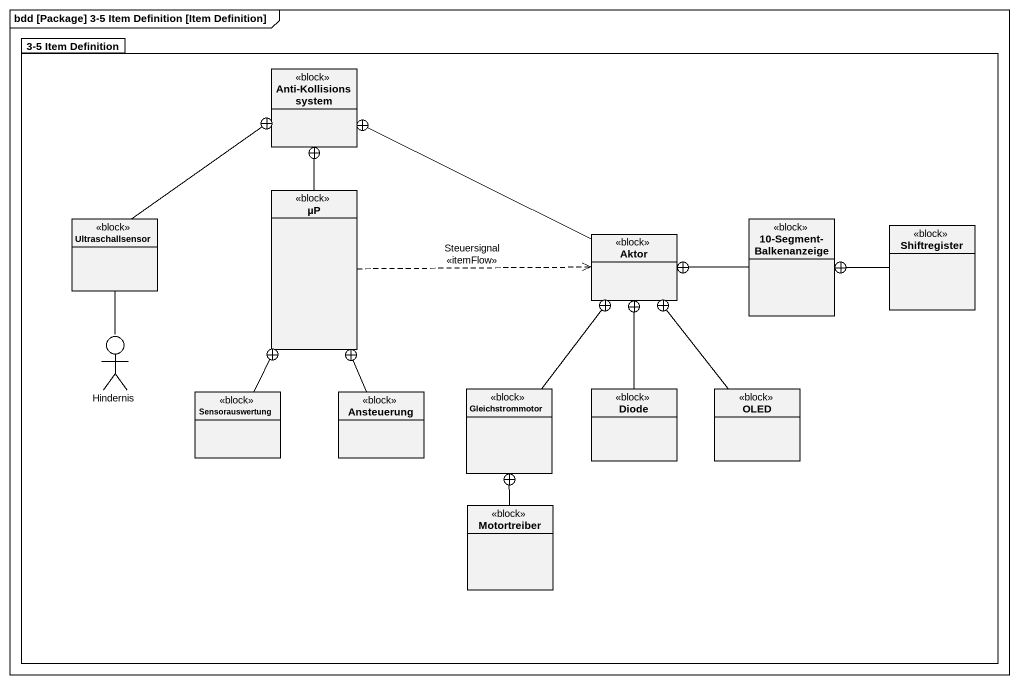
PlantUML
@startuml
mainframe bdd [Package] 3-5 Item Definition [Item Definition]
allowmixing
hide circle
hide empty members
package "3-5 Item Definition" as p3_5_Item_Definition {
  class "Anti-Kollisionssystem" as Anti_Kollisionssystem <<block>>
  class µP <<block>>
  class Ultraschallsensor <<block>>
  class Aktor <<block>>
  class "10-Segment-Balkenanzeige" as c10_Segment_Balkenanzeige <<block>>
  class Shiftregister <<block>>
  actor Hindernis
  class Sensorauswertung <<block>>
  class Ansteuerung <<block>>
  class Gleichstrommotor <<block>>
  class Diode <<block>>
  class OLED <<block>>
  class Motortreiber <<block>>
}
µP -up-+ Anti_Kollisionssystem
µP .right.> Aktor : Steuersignal\n<<itemFlow>>
Ultraschallsensor -up-+ Anti_Kollisionssystem
Ultraschallsensor -- Hindernis
Aktor -left-+ Anti_Kollisionssystem
c10_Segment_Balkenanzeige -left-+ Aktor
Shiftregister -left-+ c10_Segment_Balkenanzeige
Sensorauswertung -up-+ µP
Ansteuerung -up-+ µP
Gleichstrommotor -up-+ Aktor
Diode -up-+ Aktor
OLED -up-+ Aktor
Motortreiber -up-+ Gleichstrommotor
@enduml
